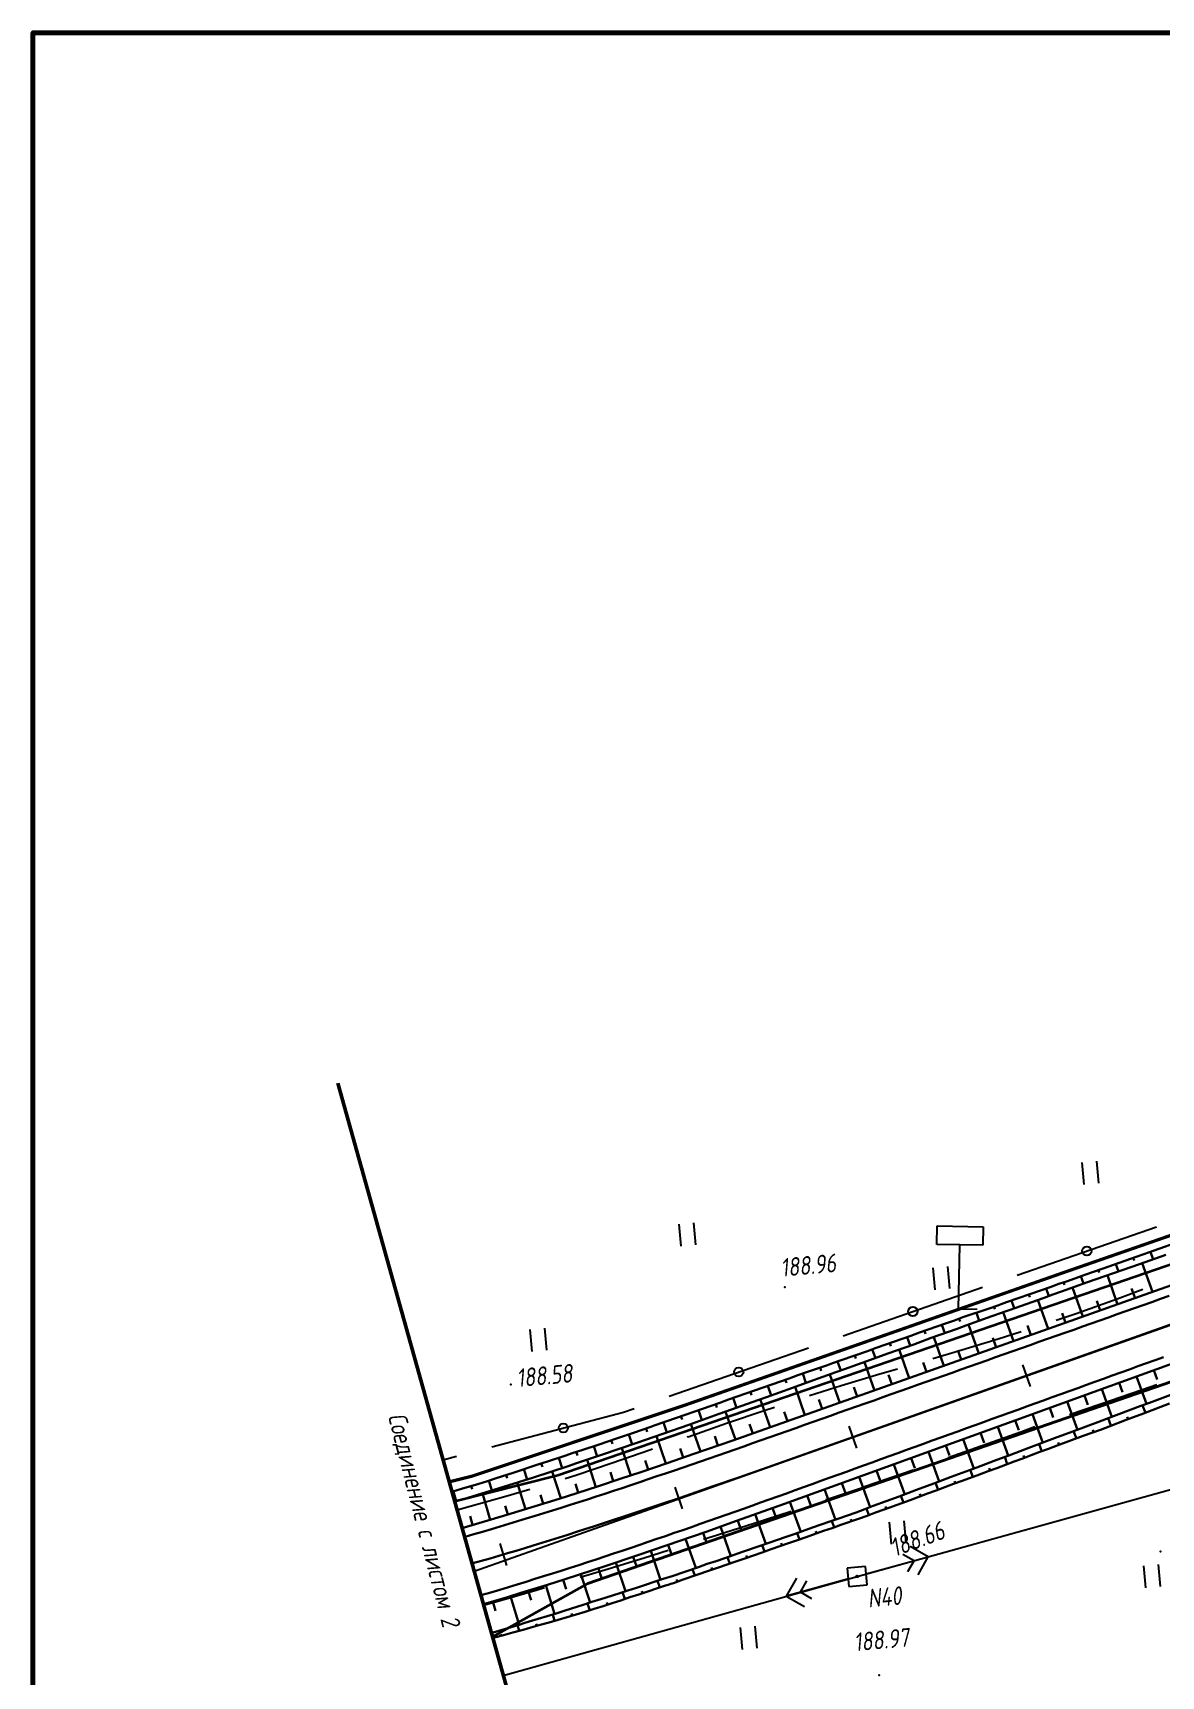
# Paper-space layout 'Лист3' of a CAD drawing. Header units: millimetres. Extents: x -693 to 409, y -3 to 286.
# Drawn here: x -693.4 to -571, y 108.1 to 286.4 of the extents above; entities that cross this region are included whole.
import ezdxf

# ---------------------------------------------------------------- set-up
doc = ezdxf.new("R2010")
doc.units = ezdxf.units.MM
doc.linetypes.add('CONTI', pattern=[0])
for name, color, linetype, lineweight in [('10', 1, 'Continuous', 35), ('КОПИЯ_ОСЬ_13_ОТКОСЫ', 7, 'Continuous', 30), ('КОПИЯ_ОСЬ_ГРАНИЦЫ_ПОЛОС', 7, 'Continuous', 30), ('ОСЬ_ВЕРХ_ПОКРЫТИЯ_ГРАНИЦЫ_ПОЛОС', 7, 'Continuous', 30), ('ОСЬ_ВЕРХ_ПОКРЫТИЯ_ОСЬ', 1, 'Continuous', 30)]:
    doc.layers.add(name, color=color, linetype=linetype, lineweight=lineweight)
for name, color, linetype in [('_Оформление', 7, 'Continuous'), ('_Ростелеком', 6, 'Continuous'), ('NAD_MDEFAULT', 7, 'CONTI'), ('PI_OTDEFAULT', 172, 'CONTI'), ('PI_TTDEFAULT', 5, 'CONTI'), ('PLN_O', 7, 'CONTI'), ('SIT_LDEFAULT', 7, 'CONTI'), ('USLZNDEFAULT', 7, 'CONTI'), ('ZAPSKDEFAULT', 7, 'CONTI'), ('КОПИЯ_ОСЬ_ТАНГЕНСЫ', 1, 'Continuous'), ('ОСЬ_ВЕРХ_ПОКРЫТИЯ_ПИКЕТЫ', 1, 'Continuous')]:
    doc.layers.add(name, color=color, linetype=linetype)
doc.styles.add('eskd', font='isocpeur.ttf', dxfattribs={"width": 1.2, "height": 2})
doc.linetypes.add('Связь', pattern='A,12.5,[130,ltypeshp.shx,S=1,R=-30,X=0,Y=0.9],1,[130,ltypeshp.shx,S=1,R=-30,X=0,Y=0.9],1,[130,ltypeshp.shx,S=1,R=-30,X=0,Y=0.9],4.5', length=19)

# ---------------------------------------------------------------- blocks, each defined once
blk = doc.blocks.new('BL_2011')
at = {"color": 0}
for p, q in [((0, 0), (0, 2.4)), ((1.6, 0), (1.6, 2.4))]:
    blk.add_line(p, q, dxfattribs=at)
blk = doc.blocks.new('BL_27')
at = {"color": 0}
for p, q in [((1, 1), (-1, 1)), ((-1, 1), (-1, -1)), ((1, -1), (1, 1)), ((-1, -1), (1, -1))]:
    blk.add_line(p, q, dxfattribs=at)
blk.add_circle((0, 0), 0.1, dxfattribs=at)
blk = doc.blocks.new('BL_13')
at = {"color": 0}
for p, q in [((-2.5, 7), (-2.5, 9)), ((-2.5, 9), (2.5, 9)), ((2.5, 9), (2.5, 7)), ((0, 7), (-2.5, 7)), ((0, 0), (0, 7)), ((2.5, 7), (0, 7)), ((2, 0), (0, 0))]:
    blk.add_line(p, q, dxfattribs=at)

psp = doc.layouts.new('Лист3')

# ---------------------------------------------------------------- linework, layer by layer
at = {"lineweight": 50}
psp.add_line((-660.28, 172.49), (-626.62, 51.92), dxfattribs=at)
at = {"layer": '10'}
for points in [[(-160.16, 232.22), (-174.74, 234.68), (-188.87, 236.2), (-222.42, 239.78), (-238.99, 241.72), (-337.7, 228.96), (-337.7, 228.96), (-431.94, 204.04), (-430.59, 197.06), (-493.6, 179.03), (-507.74, 174.16), (-636.43, 129.9), (-647.6, 127.08)], [(149.14, 180.8), (125.99, 184.91), (69.15, 185.87), (64.3, 176.26), (18.47, 176.69), (-30.26, 184.27), (-35.74, 185.58), (-31.8, 194.53), (-58.93, 198.35), (-119.35, 211.27), (-201.84, 226.09), (-280.84, 216.56), (-283.78, 216.75), (-328.89, 210.76), (-490.21, 167.63), (-494.9, 166.01), (-633.15, 118.2), (-643.51, 112.42)], [(-643.51, 112.42), (-633.15, 118.2), (-494.9, 166.01), (-490.21, 167.63), (-328.89, 210.76), (-283.78, 216.75), (-280.84, 216.56), (-201.84, 226.09), (-119.35, 211.27)]]:
    psp.add_lwpolyline(points, dxfattribs=at)
at = {"layer": '_Оформление', "lineweight": 70, "ltscale": 200}
psp.add_lwpolyline([(409.41, 286.44), (-693.39, 286.44), (-693.39, 0.56), (409.41, 0.56)], close=True, dxfattribs=at)
at = {"layer": '_Ростелеком', "color": 5, "linetype": 'Связь', "const_width": 0.35}
psp.add_lwpolyline([(-160.16, 232.22), (-174.73, 234.76), (-188.87, 236.2), (-209.41, 238.39), (-239.01, 240.92), (-267.19, 237.49), (-292.24, 234.22), (-317.71, 231.22), (-317.71, 231.22), (-337.7, 228.96), (-378.78, 218.1), (-421.18, 204.38), (-458.09, 193.07), (-493.7, 180.87), (-542.37, 165.52), (-580.84, 152.17), (-622.46, 137.6), (-645.75, 129.83), (-648.2, 129.22)], dxfattribs=at)
at = {"layer": 'PI_TTDEFAULT', "color": 5}
for p in [(-611.79, 150.36, 188.96), (-641.51, 139.77, 188.58), (-571.01, 121.67, 189.59), (-603.93, 118.96, 188.97), (-601.56, 108.25, 189.16)]:
    psp.add_point(p, dxfattribs=at)
at = {"layer": 'PLN_O'}
for p, q in [((-586.56, 151.64), (-571.45, 156.89)), ((-605.46, 145.08), (-590.35, 150.33)), ((-624.34, 138.51), (-609.23, 143.77)), ((-643.57, 133.02), (-629.29, 136.79)), ((-629.29, 136.79), (-628.13, 137.19)), ((-648.87, 131.62), (-647.43, 132))]:
    psp.add_line(p, q, dxfattribs=at)
for centre in [(-579.01, 154.27), (-597.9, 147.7), (-616.79, 141.14), (-635.83, 135.06)]:
    psp.add_circle(centre, 0.5, dxfattribs=at)
at = {"layer": 'SIT_LDEFAULT', "color": 7}
for p, q in [((-572.93, 150.1), (-575.71, 149.04)), ((-575.71, 149.04), (-580.17, 147.45)), ((-580.17, 147.45), (-582.34, 146.72)), ((-588.65, 144.7), (-592.93, 143.41)), ((-586.15, 145.48), (-588.65, 144.69)), ((-592.93, 143.41), (-595.73, 142.58)), ((-601.47, 140.89), (-605.67, 139.63)), ((-599.55, 141.45), (-601.47, 140.89)), ((-605.67, 139.63), (-609.12, 138.55)), ((-577.62, 137.66), (-573.08, 139.22)), ((-573.08, 139.22), (-571.42, 139.78)), ((-612.92, 137.3), (-613.92, 136.97)), ((-580.88, 136.54), (-577.62, 137.66)), ((-618.1, 135.54), (-622.28, 134.08)), ((-613.92, 136.97), (-618.1, 135.55)), ((-603.93, 118.96), (-538.2, 137.2)), ((-622.28, 134.09), (-622.39, 134.06)), ((-590.49, 133.14), (-586.18, 134.66)), ((-586.18, 134.66), (-584.65, 135.21)), ((-626.44, 132.64), (-630.51, 131.24)), ((-626.16, 132.75), (-626.43, 132.65)), ((-594.08, 131.86), (-590.49, 133.14)), ((-630.51, 131.24), (-634.47, 129.92)), ((-599.01, 130.13), (-597.85, 130.54)), ((-639.47, 128.39), (-642.06, 127.63)), ((-634.47, 129.92), (-635.64, 129.56)), ((-607.15, 127.35), (-603.15, 128.69)), ((-603.15, 128.7), (-599.01, 130.13)), ((-642.06, 127.62), (-645.93, 126.54)), ((-607.32, 127.29), (-607.15, 127.35)), ((-645.93, 126.54), (-647.35, 126.16)), ((-615.1, 124.75), (-611.1, 126.04)), ((-620.62, 123), (-619.1, 123.47)), ((-619.1, 123.47), (-615.1, 124.75)), ((-627.06, 120.99), (-624.44, 121.8)), ((-598.99, 121.37), (-597.76, 120.67)), ((-596.23, 121.09), (-598.19, 122.21)), ((-634.01, 118.88), (-630.97, 119.79)), ((-630.97, 119.79), (-627.06, 120.99)), ((-602.97, 119.23), (-596.23, 121.09)), ((-597.76, 120.67), (-598.46, 119.44)), ((-597.33, 119.13), (-596.23, 121.09)), ((-642.34, 108.22), (-603.93, 118.96)), ((-638.65, 117.5), (-637.85, 117.74)), ((-610.53, 118.77), (-611.64, 116.8)), ((-604.89, 118.69), (-611.64, 116.8)), ((-610.09, 117.24), (-609.4, 118.47)), ((-644.47, 115.84), (-642.54, 116.39)), ((-642.54, 116.39), (-638.65, 117.51)), ((-611.64, 116.8), (-609.66, 115.69)), ((-608.86, 116.54), (-610.09, 117.24))]:
    psp.add_line(p, q, dxfattribs=at)
at = {"layer": 'КОПИЯ_ОСЬ_13_ОТКОСЫ'}
for points in [[(-646.8, 124.21), (-646.68, 124.24), (-641.94, 125.63), (-636.26, 127.39), (-634.37, 127.99), (-632.01, 128.75), (-629.66, 129.53), (-627.3, 130.32), (-624.57, 131.24), (-621.65, 132.25), (-617.42, 133.72), (-609.88, 136.37), (-540.19, 161.04), (-523.07, 166.99), (-505.89, 172.8), (-488.67, 178.45), (-471.39, 183.95), (-454.07, 189.31), (-382.29, 211.09)], [(-644.5, 115.95), (-643.36, 116.28), (-641.9, 116.72), (-640.45, 117.16), (-639, 117.6), (-637.55, 118.06), (-635.62, 118.67), (-634.18, 119.13), (-631.06, 120.15), (-627.95, 121.19), (-626.04, 121.83), (-623.18, 122.82), (-620.33, 123.81), (-617.02, 124.98), (-611.82, 126.84), (-562.91, 144.51), (-537.53, 153.49), (-520.47, 159.43), (-503.37, 165.21), (-486.21, 170.84), (-469, 176.32), (-451.74, 181.65), (-385.72, 201.69)], [(-647.9, 128.14), (-647.8, 128.17), (-646.87, 128.45), (-645, 129.01), (-644.07, 129.31), (-643.13, 129.61), (-641.27, 130.2), (-638.48, 131.13), (-637.54, 131.43), (-635.67, 132.03), (-634.74, 132.35), (-633.81, 132.66), (-631.94, 133.28), (-631.01, 133.59), (-630.07, 133.92), (-628.2, 134.55), (-627.27, 134.87), (-626.34, 135.2), (-625.96, 135.33), (-623.53, 136.16), (-622.59, 136.5), (-621.66, 136.82), (-619.78, 137.47), (-618.85, 137.81), (-617.91, 138.14), (-615.09, 139.12), (-614.15, 139.46), (-611.33, 140.44), (-610.39, 140.78), (-609.44, 141.12), (-607.17, 141.89), (-606.61, 142.09), (-605.67, 142.44), (-602.83, 143.41), (-601.89, 143.75), (-600.95, 144.09), (-599.05, 144.73), (-598.11, 145.06), (-597.17, 145.41), (-596.23, 145.74), (-594.34, 146.39), (-593.39, 146.72), (-592.46, 147.07), (-589.62, 148.04), (-588.67, 148.37), (-588.3, 148.51), (-587.74, 148.72), (-583.95, 150), (-583, 150.33), (-582.07, 150.69), (-581.12, 151.01), (-579.24, 151.67), (-577.35, 152.33), (-573.57, 153.66), (-571.69, 154.32), (-568.86, 155.32)], [(-647.61, 127.09), (-646.56, 127.39), (-642.8, 128.53), (-639.05, 129.7), (-635.31, 130.91), (-634.38, 131.23), (-631.57, 132.17), (-627.83, 133.45), (-626.9, 133.77), (-623.16, 135.08), (-622.22, 135.41), (-619.41, 136.41), (-614.72, 138.08), (-613.79, 138.42), (-610.96, 139.42), (-609.08, 140.1), (-606.26, 141.11), (-605.32, 141.45), (-602.49, 142.46), (-600.61, 143.14), (-597.78, 144.14), (-596.85, 144.49), (-595.91, 144.83), (-594.02, 145.49), (-593.08, 145.83), (-592.14, 146.18), (-589.31, 147.18), (-588.37, 147.52), (-588, 147.66), (-587.43, 147.86), (-583.66, 149.19), (-582.72, 149.53), (-581.78, 149.88), (-578.95, 150.87), (-573.29, 152.85), (-570.45, 153.84)], [(-647.61, 127.09), (-646.56, 127.39), (-642.8, 128.53), (-639.05, 129.7), (-635.31, 130.91), (-634.38, 131.23), (-631.57, 132.17), (-627.83, 133.45), (-626.9, 133.77), (-623.16, 135.08), (-622.22, 135.41), (-619.41, 136.41), (-614.72, 138.08), (-613.79, 138.42), (-610.96, 139.42), (-609.08, 140.1), (-606.26, 141.11), (-605.32, 141.45), (-602.49, 142.46), (-600.61, 143.14), (-597.78, 144.14), (-596.85, 144.49), (-595.91, 144.83), (-594.02, 145.49), (-593.08, 145.83), (-592.14, 146.18), (-589.31, 147.18), (-588.37, 147.52), (-588, 147.66), (-587.43, 147.86), (-583.66, 149.19), (-582.72, 149.53), (-581.78, 149.88), (-578.95, 150.87), (-573.29, 152.85), (-570.45, 153.84)], [(-573.98, 153.52), (-573.89, 153.25)], [(-572.1, 154.18), (-571.81, 153.36)], [(-577.76, 152.19), (-577.66, 151.92)], [(-575.67, 148.48), (-576.78, 151.63)], [(-575.87, 152.85), (-575.59, 152.05)], [(-571.9, 149.82), (-573, 152.95)], [(-583.42, 150.19), (-583.13, 149.38)], [(-581.53, 150.87), (-581.44, 150.6)], [(-579.44, 147.15), (-580.56, 150.31)], [(-579.65, 151.53), (-579.36, 150.73)], [(-573.78, 149.15), (-574.15, 150.2)], [(-589.08, 148.23), (-588.98, 147.94)], [(-587.2, 148.9), (-586.91, 148.05)], [(-585.31, 149.54), (-585.21, 149.26)], [(-583.21, 145.81), (-584.32, 148.96)], [(-577.55, 147.81), (-577.92, 148.87)], [(-594.75, 146.25), (-594.44, 145.35)], [(-592.86, 146.92), (-592.75, 146.62)], [(-590.75, 143.14), (-591.86, 146.28)], [(-590.97, 147.57), (-590.68, 146.7)], [(-586.98, 144.48), (-588.09, 147.63)], [(-581.32, 146.48), (-581.69, 147.53)], [(-598.52, 144.92), (-598.2, 144)], [(-596.64, 145.6), (-596.53, 145.29)], [(-594.52, 141.81), (-595.62, 144.93)], [(-588.86, 143.81), (-589.23, 144.86)], [(-585.09, 145.15), (-585.46, 146.19)], [(-604.19, 142.94), (-604.07, 142.61)], [(-602.3, 143.6), (-601.95, 142.65)], [(-600.41, 144.27), (-600.3, 143.95)], [(-598.29, 140.47), (-599.39, 143.57)], [(-592.64, 142.48), (-593, 143.52)], [(-609.85, 140.97), (-609.49, 139.95)], [(-607.96, 141.62), (-607.84, 141.28)], [(-605.83, 137.81), (-606.92, 140.87)], [(-606.08, 142.29), (-605.71, 141.31)], [(-602.06, 139.14), (-603.15, 142.22)], [(-596.41, 141.14), (-596.77, 142.17)], [(-571.74, 141.32), (-571.38, 140.33)], [(-643.62, 112.83), (-643.44, 112.89), (-642.46, 113.17), (-640.5, 113.75), (-640.11, 113.87), (-639.52, 114.06), (-638.55, 114.35), (-636.6, 114.95), (-635.63, 115.27), (-633.68, 115.88), (-632.72, 116.19), (-631.74, 116.48), (-629.81, 117.11), (-628.84, 117.43), (-627.88, 117.73), (-624.99, 118.69), (-624.03, 119), (-621.16, 119.98), (-620.2, 120.31), (-619.24, 120.62), (-618.29, 120.95), (-616.38, 121.61), (-614.47, 122.26), (-612.58, 122.93), (-611.63, 123.26), (-610.68, 123.57), (-608.78, 124.25), (-607.84, 124.59), (-606.89, 124.9), (-605.94, 125.23), (-604.06, 125.91), (-603.12, 126.26), (-602.19, 126.61), (-599.37, 127.63), (-598.43, 127.99), (-597.5, 128.34), (-595.62, 129.04), (-594.69, 129.39), (-593.75, 129.75), (-590.94, 130.79), (-590, 131.15), (-589.07, 131.5), (-587.19, 132.2), (-586.26, 132.55), (-585.32, 132.9), (-582.51, 133.95), (-580.64, 134.65), (-577.82, 135.7), (-576.89, 136.05), (-573.14, 137.45), (-572.2, 137.8), (-568.45, 139.19)], [(-643.62, 112.83), (-643.44, 112.89), (-642.46, 113.17), (-640.5, 113.75), (-640.11, 113.87), (-639.52, 114.06), (-638.55, 114.35), (-636.6, 114.95), (-635.63, 115.27), (-633.68, 115.88), (-632.72, 116.19), (-631.74, 116.48), (-629.81, 117.11), (-628.84, 117.43), (-627.88, 117.73), (-624.99, 118.69), (-624.03, 119), (-621.16, 119.98), (-620.2, 120.31), (-619.24, 120.62), (-618.29, 120.95), (-616.38, 121.61), (-614.47, 122.26), (-612.58, 122.93), (-611.63, 123.26), (-610.68, 123.57), (-608.78, 124.25), (-607.84, 124.59), (-606.89, 124.9), (-605.94, 125.23), (-604.06, 125.91), (-603.12, 126.26), (-602.19, 126.61), (-599.37, 127.63), (-598.43, 127.99), (-597.5, 128.34), (-595.62, 129.04), (-594.69, 129.39), (-593.75, 129.75), (-590.94, 130.79), (-590, 131.15), (-589.07, 131.5), (-587.19, 132.2), (-586.26, 132.55), (-585.32, 132.9), (-582.51, 133.95), (-580.64, 134.65), (-577.82, 135.7), (-576.89, 136.05), (-573.14, 137.45), (-572.2, 137.8), (-568.45, 139.19)], [(-613.63, 139.65), (-613.26, 138.6)], [(-611.74, 140.3), (-611.62, 139.95)], [(-609.6, 136.47), (-610.68, 139.52)], [(-603.95, 138.47), (-604.31, 139.49)], [(-600.18, 139.81), (-600.54, 140.83)], [(-577.38, 139.28), (-576.3, 136.27)], [(-575.5, 139.96), (-575.14, 138.96)], [(-573.62, 140.64), (-572.55, 137.67)], [(-643.47, 112.29), (-643.29, 112.34), (-642.3, 112.6), (-641.31, 112.87), (-640.32, 113.13), (-639.92, 113.24), (-639.34, 113.42), (-638.35, 113.69), (-637.36, 113.97), (-636.38, 114.24), (-635.4, 114.54), (-634.42, 114.81), (-633.44, 115.11), (-632.47, 115.43), (-631.5, 115.72), (-630.53, 116.05), (-629.57, 116.36), (-628.6, 116.69), (-627.63, 116.99), (-626.67, 117.32), (-625.71, 117.64), (-624.75, 117.97), (-624.46, 118.05), (-624.17, 118.14), (-623.88, 118.24), (-622.83, 118.61), (-619.96, 119.61), (-619, 119.91), (-617.09, 120.58), (-616.14, 120.92), (-614.23, 121.56), (-613.28, 121.9), (-612.34, 122.24), (-611.39, 122.58), (-610.43, 122.88), (-609.48, 123.21), (-607.6, 123.9), (-606.65, 124.21), (-605.7, 124.54), (-603.81, 125.2), (-602.87, 125.54), (-601.93, 125.89), (-600.99, 126.23), (-599.1, 126.89), (-598.17, 127.25), (-597.23, 127.6), (-596.29, 127.94), (-595.35, 128.28), (-594.42, 128.63), (-593.48, 128.99), (-592.55, 129.34), (-590.66, 130.01), (-589.73, 130.37), (-588.79, 130.72), (-587.85, 131.07), (-586.91, 131.41), (-585.97, 131.75), (-585.04, 132.11), (-584.1, 132.46), (-583.16, 132.81), (-582.22, 133.15), (-579.41, 134.2), (-577.54, 134.88), (-576.6, 135.24), (-574.73, 135.95), (-572.85, 136.64), (-570.05, 137.71)], [(-619.28, 137.65), (-619.16, 137.29)], [(-617.4, 138.32), (-617.03, 137.26)], [(-615.51, 138.97), (-615.39, 138.62)], [(-613.38, 135.14), (-614.45, 138.18)], [(-607.72, 137.14), (-608.08, 138.16)], [(-581.14, 137.92), (-580.04, 134.87)], [(-579.26, 138.6), (-578.9, 137.58)], [(-572.66, 136.72), (-572.96, 137.51)], [(-624.95, 135.67), (-624.58, 134.59)], [(-623.06, 136.33), (-622.93, 135.97)], [(-621.17, 136.99), (-620.8, 135.92)], [(-617.15, 133.81), (-618.21, 136.83)], [(-611.49, 135.81), (-611.85, 136.82)], [(-586.79, 135.88), (-586.41, 134.84)], [(-584.91, 136.56), (-583.79, 133.47)], [(-583.03, 137.24), (-582.65, 136.21)], [(-576.4, 135.32), (-576.71, 136.12)], [(-574.53, 136.02), (-574.63, 136.29)], [(-630.62, 133.73), (-630.5, 133.36)], [(-628.73, 134.37), (-628.36, 133.27)], [(-626.84, 135.02), (-626.71, 134.65)], [(-624.71, 131.2), (-625.72, 134.19)], [(-620.93, 132.5), (-621.97, 135.5)], [(-619.04, 133.15), (-619.39, 134.16)], [(-615.26, 134.48), (-615.62, 135.48)], [(-592.43, 133.84), (-591.28, 130.66)], [(-590.55, 134.52), (-590.17, 133.46)], [(-588.67, 135.2), (-587.54, 132.07)], [(-580.15, 133.92), (-580.45, 134.72)], [(-578.28, 134.61), (-578.37, 134.88)], [(-634.42, 132.46), (-634.29, 132.08)], [(-632.52, 133.08), (-632.15, 131.97)], [(-628.5, 129.92), (-629.49, 132.88)], [(-622.82, 131.85), (-623.16, 132.84)], [(-596.19, 132.48), (-595.03, 129.26)], [(-594.31, 133.16), (-593.92, 132.09)], [(-585.78, 131.83), (-585.88, 132.09)], [(-583.9, 132.53), (-584.19, 133.32)], [(-582.03, 133.22), (-582.12, 133.48)], [(-640.12, 130.58), (-639.75, 129.48)], [(-638.22, 131.21), (-638.1, 130.84)], [(-636.1, 127.44), (-637.03, 130.35)], [(-636.31, 131.82), (-635.96, 130.7)], [(-632.3, 128.66), (-633.25, 131.6)], [(-630.4, 129.29), (-630.72, 130.27)], [(-626.6, 130.56), (-626.94, 131.54)], [(-601.83, 130.44), (-601.44, 129.35)], [(-599.95, 131.12), (-598.77, 127.86)], [(-598.07, 131.8), (-597.68, 130.72)], [(-591.4, 129.75), (-591.68, 130.52)], [(-589.53, 130.45), (-589.63, 130.7)], [(-587.65, 131.14), (-587.93, 131.92)], [(-645.83, 128.76), (-645.73, 128.41)], [(-643.92, 129.35), (-643.58, 128.29)], [(-642.02, 129.96), (-641.91, 129.61)], [(-639.93, 126.25), (-640.82, 129.14)], [(-634.2, 128.05), (-634.51, 129.02)], [(-607.48, 128.41), (-606.29, 125.11)], [(-605.6, 129.08), (-605.2, 127.99)], [(-603.72, 129.76), (-602.53, 126.48)], [(-595.15, 128.35), (-595.44, 129.11)], [(-593.28, 129.06), (-593.38, 129.31)], [(-647.75, 128.19), (-647.44, 127.14)], [(-643.76, 125.1), (-644.6, 127.98)], [(-641.84, 125.66), (-642.13, 126.62)], [(-638.02, 126.85), (-638.31, 127.81)], [(-611.24, 127.05), (-610.06, 123.79)], [(-609.36, 127.73), (-608.97, 126.64)], [(-598.9, 126.97), (-599.19, 127.7)], [(-597.03, 127.67), (-597.12, 127.92)], [(-645.68, 124.54), (-645.95, 125.49)], [(-616.89, 125.03), (-616.51, 123.96)], [(-615.01, 125.7), (-613.85, 122.48)], [(-613.12, 126.37), (-612.74, 125.3)], [(-606.44, 124.28), (-606.68, 124.98)], [(-604.55, 124.94), (-604.63, 125.17)], [(-602.67, 125.62), (-602.94, 126.33)], [(-600.79, 126.3), (-600.87, 126.54)], [(-622.55, 123.04), (-621.45, 119.88)], [(-620.66, 123.69), (-620.29, 122.64)], [(-618.77, 124.36), (-617.65, 121.17)], [(-610.21, 122.96), (-610.46, 123.65)], [(-608.33, 123.63), (-608.42, 123.87)], [(-626.33, 121.73), (-625.27, 118.6)], [(-624.44, 122.38), (-624.08, 121.34)], [(-615.89, 121.01), (-615.97, 121.24)], [(-613.99, 121.65), (-614.24, 122.34)], [(-612.11, 122.32), (-612.19, 122.55)], [(-632.02, 119.83), (-631.68, 118.8)], [(-630.12, 120.46), (-629.09, 117.35)], [(-628.23, 121.09), (-627.88, 120.06)], [(-621.56, 119.05), (-621.81, 119.76)], [(-619.67, 119.7), (-619.74, 119.94)], [(-617.77, 120.34), (-618.02, 121.04)], [(-637.73, 118), (-636.77, 114.9)], [(-635.83, 118.6), (-635.5, 117.57)], [(-633.92, 119.21), (-632.92, 116.12)], [(-625.35, 117.77), (-625.6, 118.49)], [(-623.45, 118.39), (-623.53, 118.63)], [(-643.47, 116.25), (-643.17, 115.21)], [(-641.56, 116.82), (-640.62, 113.72)], [(-639.64, 117.4), (-639.33, 116.37)], [(-632.95, 115.27), (-633.2, 116.03)], [(-631.04, 115.88), (-631.12, 116.13)], [(-629.14, 116.51), (-629.39, 117.25)], [(-627.24, 117.12), (-627.32, 117.37)], [(-636.78, 114.13), (-636.97, 114.84)], [(-634.86, 114.69), (-634.92, 114.92)], [(-642.56, 112.53), (-642.61, 112.71)], [(-640.63, 113.05), (-640.79, 113.66)], [(-638.7, 113.59), (-638.76, 113.8)]]:
    psp.add_lwpolyline(points, dxfattribs=at)
at = {"layer": 'КОПИЯ_ОСЬ_ГРАНИЦЫ_ПОЛОС'}
psp.add_lwpolyline([(-570.08, 149.4), (-571.02, 149.06), (-571.96, 148.73), (-572.91, 148.4), (-573.85, 148.06), (-574.79, 147.73), (-575.73, 147.4), (-576.67, 147.06), (-577.62, 146.73), (-578.56, 146.4), (-579.5, 146.06), (-580.44, 145.73), (-581.39, 145.4), (-582.33, 145.06), (-583.27, 144.73), (-584.21, 144.4), (-585.15, 144.06), (-586.1, 143.73), (-587.04, 143.4), (-587.98, 143.06), (-588.92, 142.73), (-589.87, 142.4), (-590.81, 142.06), (-591.75, 141.73), (-592.69, 141.4), (-593.63, 141.06), (-594.58, 140.73), (-595.52, 140.39), (-596.46, 140.06), (-597.4, 139.73), (-598.35, 139.39), (-599.29, 139.06), (-600.23, 138.73), (-601.17, 138.39), (-602.11, 138.06), (-603.06, 137.73), (-604, 137.39), (-604.94, 137.06), (-605.88, 136.73), (-606.83, 136.39), (-607.77, 136.06), (-608.71, 135.73), (-609.65, 135.39), (-610.59, 135.06), (-611.53, 134.73), (-612.48, 134.39), (-613.42, 134.06), (-614.36, 133.73), (-615.3, 133.4), (-616.24, 133.07), (-617.18, 132.74), (-618.12, 132.41), (-619.07, 132.08), (-620.01, 131.76), (-620.95, 131.43), (-621.89, 131.11), (-622.83, 130.78), (-623.77, 130.46), (-624.72, 130.14), (-625.66, 129.82), (-626.6, 129.5), (-627.54, 129.18), (-628.49, 128.87), (-629.43, 128.55), (-630.38, 128.24), (-631.32, 127.93), (-632.26, 127.62), (-633.21, 127.31), (-634.15, 127.01), (-635.1, 126.71), (-636.05, 126.41), (-636.99, 126.11), (-637.94, 125.81), (-638.89, 125.52), (-639.84, 125.23), (-640.79, 124.94), (-641.73, 124.65), (-642.68, 124.37), (-643.63, 124.09), (-644.59, 123.81), (-645.54, 123.53), (-646.49, 123.26), (-646.53, 123.25)], dxfattribs=at)
at = {"layer": 'КОПИЯ_ОСЬ_ТАНГЕНСЫ'}
psp.add_line((-645.49, 119.52), (-496.77, 172.16), dxfattribs=at)
at = {"layer": 'ОСЬ_ВЕРХ_ПОКРЫТИЯ_ГРАНИЦЫ_ПОЛОС'}
for points in [[(-646.8, 124.21), (-646.68, 124.24), (-641.94, 125.63), (-636.26, 127.39), (-634.37, 127.99), (-632.01, 128.75), (-629.66, 129.53), (-627.3, 130.32), (-624.57, 131.24), (-621.65, 132.25), (-617.42, 133.72), (-609.88, 136.37), (-540.19, 161.04), (-523.07, 166.99), (-505.89, 172.8), (-488.67, 178.45), (-471.39, 183.95), (-454.07, 189.31), (-382.29, 211.09)], [(-644.5, 115.95), (-643.36, 116.28), (-641.9, 116.72), (-640.45, 117.16), (-639, 117.6), (-637.55, 118.06), (-635.62, 118.67), (-634.18, 119.13), (-631.06, 120.15), (-627.95, 121.19), (-626.04, 121.83), (-623.18, 122.82), (-620.33, 123.81), (-617.02, 124.98), (-611.82, 126.84), (-562.91, 144.51), (-537.53, 153.49), (-520.47, 159.43), (-503.37, 165.21), (-486.21, 170.84), (-469, 176.32), (-451.74, 181.65), (-385.72, 201.69)], [(-570.68, 142.76), (-571.61, 142.43), (-572.54, 142.09), (-573.47, 141.76), (-574.4, 141.42), (-575.33, 141.08), (-576.26, 140.75), (-577.2, 140.41), (-578.13, 140.07), (-579.06, 139.74), (-579.99, 139.4), (-580.92, 139.07), (-581.85, 138.73), (-582.78, 138.39), (-583.71, 138.06), (-584.64, 137.72), (-585.57, 137.38), (-586.5, 137.05), (-587.43, 136.71), (-588.36, 136.38), (-589.29, 136.04), (-590.22, 135.7), (-591.15, 135.37), (-592.08, 135.03), (-593.01, 134.69), (-593.94, 134.36), (-594.87, 134.02), (-595.8, 133.69), (-596.73, 133.35), (-597.66, 133.01), (-598.59, 132.68), (-599.52, 132.34), (-600.45, 132.01), (-601.38, 131.67), (-602.31, 131.33), (-603.24, 131), (-604.17, 130.66), (-605.1, 130.32), (-606.03, 129.99), (-606.96, 129.65), (-607.89, 129.32), (-608.82, 128.98), (-609.75, 128.64), (-610.68, 128.31), (-611.62, 127.97), (-612.55, 127.64), (-613.48, 127.3), (-614.41, 126.97), (-615.35, 126.63), (-616.28, 126.3), (-617.22, 125.97), (-618.15, 125.64), (-619.09, 125.31), (-620.02, 124.98), (-620.96, 124.65), (-621.9, 124.32), (-622.84, 123.99), (-623.78, 123.67), (-624.72, 123.34), (-625.66, 123.02), (-626.6, 122.7), (-627.54, 122.38), (-628.48, 122.06), (-629.43, 121.74), (-630.37, 121.43), (-631.31, 121.12), (-632.26, 120.8), (-633.21, 120.49), (-634.16, 120.19), (-635.1, 119.88), (-636.05, 119.58), (-637, 119.27), (-637.96, 118.98), (-638.91, 118.68), (-639.86, 118.38), (-640.82, 118.09), (-641.77, 117.8), (-642.73, 117.51), (-643.69, 117.23), (-644.65, 116.95), (-644.76, 116.91)]]:
    psp.add_lwpolyline(points, dxfattribs=at)
at = {"layer": 'ОСЬ_ВЕРХ_ПОКРЫТИЯ_ОСЬ'}
psp.add_lwpolyline([(-645.73, 120.36), (-645.65, 120.38), (-644.7, 120.65), (-643.77, 120.92), (-642.83, 121.2), (-641.89, 121.47), (-640.95, 121.75), (-640.01, 122.04), (-639.08, 122.32), (-638.14, 122.61), (-637.21, 122.9), (-636.28, 123.19), (-635.34, 123.48), (-634.41, 123.78), (-633.48, 124.08), (-632.55, 124.38), (-630.69, 124.98), (-628.83, 125.59), (-626.97, 126.21), (-625.12, 126.83), (-623.26, 127.46), (-621.41, 128.1), (-619.56, 128.74), (-616.79, 129.7), (-613.1, 130.99), (-606.64, 133.28), (-606.64, 133.28), (-540.69, 156.62)], dxfattribs=at)
at = {"layer": 'ОСЬ_ВЕРХ_ПОКРЫТИЯ_ПИКЕТЫ'}
for p, q in [((-585.13, 139.56), (-585.97, 141.92)), ((-603.99, 132.89), (-604.82, 135.25)), ((-622.88, 126.28), (-623.68, 128.64)), ((-641.97, 120.15), (-642.68, 122.54))]:
    psp.add_line(p, q, dxfattribs=at)

# ---------------------------------------------------------------- block references
at = {"layer": '_Ростелеком', "color": 5, "rotation": 358.9010873179634}
psp.add_blockref('BL_13', (-592.93, 147.94), dxfattribs=at)
at = {"layer": 'USLZNDEFAULT', "color": 7, "rotation": 5.244115039693725}
psp.add_blockref('BL_27', (-603.93, 118.96), dxfattribs=at)
at = {"layer": 'ZAPSKDEFAULT', "color": 7, "rotation": 5.244115039693725}
for p in [(-579.29, 161.48), (-623.05, 154.8), (-595.46, 150.05), (-639.22, 143.37), (-600.2, 122.46), (-572.61, 117.71), (-616.37, 111.03)]:
    psp.add_blockref('BL_2011', p, dxfattribs=at)

# ---------------------------------------------------------------- texts
at = {"layer": 'NAD_MDEFAULT', "color": 7, "style": 'eskd', "oblique": 10, "width": 0.8}
for s, rotation, p in [('Соединение с листом 2', 284.5136, (-654.88, 136.37)), ('N40', 5.2441, (-602.71, 115.57))]:
    psp.add_text(s, height=2, rotation=rotation, dxfattribs=at).set_placement(p)
at = {"layer": 'PI_OTDEFAULT', "color": 172, "style": 'eskd', "oblique": 10, "width": 0.8}
for s, rotation, p in [('188.96', 5.2441, (-612.16, 151.45)), ('188.58', 5.2441, (-640.81, 139.48)), ('188.66', 20.2441, (-599.88, 121.05)), ('188.97', 5.2441, (-604.2, 110.82))]:
    psp.add_text(s, height=2, rotation=rotation, dxfattribs=at).set_placement(p)

doc.saveas('drawing.dxf')
